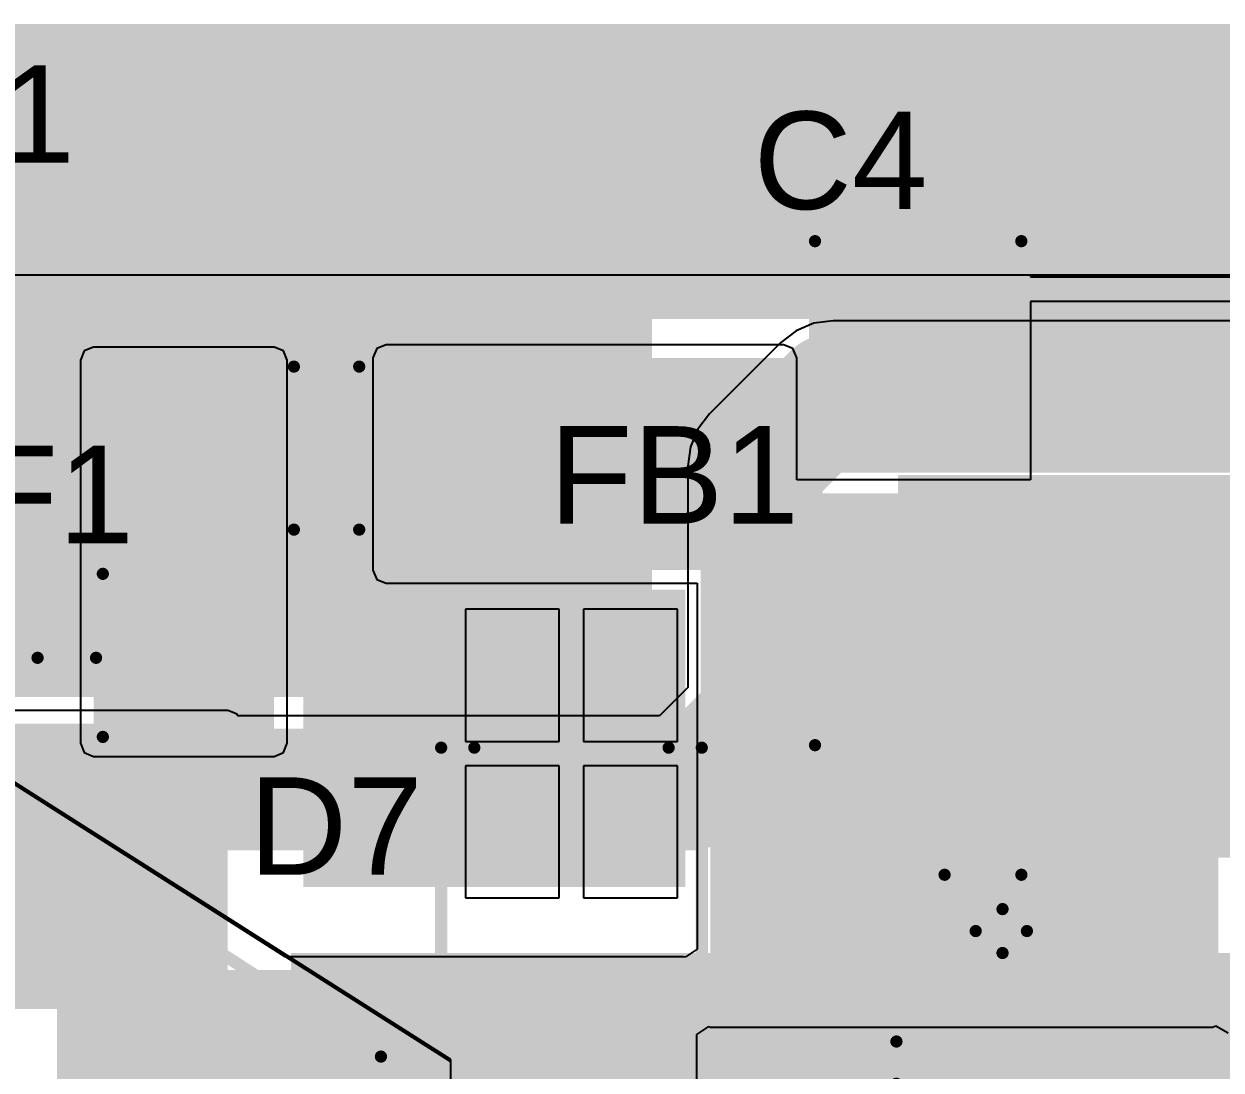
# Model space of a CAD drawing. Header units: millimetres. Extents: x -0.27 to 4.7, y -0.39 to 2.83.
# Drawn here: x 1.5114 to 2.0025, y 2.3439 to 2.7729 of the extents above; entities that cross this region are included whole.
import ezdxf

# ---------------------------------------------------------------- set-up
doc = ezdxf.new("R2010")
doc.units = ezdxf.units.MM
doc.header["$MEASUREMENT"] = 0
for name, color, linetype in [('BottomLayer', 5, 'Continuous'), ('BottomSolder', 6, 'Continuous'), ('Mechanical2', 216, 'Continuous'), ('TopLayer', 1, 'Continuous'), ('TopOverlay', 2, 'Continuous'), ('TopPaste', 8, 'Continuous'), ('TopSolder', 216, 'Continuous'), ('ViaHoleLayer', 16, 'Continuous')]:
    doc.layers.add(name, color=color, linetype=linetype)
doc.styles.add('Arial', font='', dxfattribs={"height": 0.2})
doc.styles.get('Arial').set_extended_font_data('Arial')

# ---------------------------------------------------------------- blocks, each defined once
blk = doc.blocks.new('SMA_40')
at = {"layer": 'TopLayer'}
for points in [[(-0.12795, 0.03346), (-0.02953, 0.03346), (-0.02953, -0.03346), (-0.12795, -0.03346)], [(0.02953, 0.03346), (0.12795, 0.03346), (0.12795, -0.03346), (0.02953, -0.03346)]]:
    blk.add_hatch(color=1, dxfattribs=at).paths.add_polyline_path(points)
at = {"layer": 'TopOverlay'}
for points in [[(-0.175, -0.05597), (-0.12906, -0.05597), (-0.12906, 0.05598), (-0.175, 0.05598)], [(-0.12992, 0.03638), (-0.1022, 0.03638), (-0.1022, 0.05598), (-0.12992, 0.05598)], [(-0.12992, -0.05598), (-0.1022, -0.05598), (-0.1022, -0.03638), (-0.12992, -0.03638)]]:
    blk.add_hatch(color=2, dxfattribs=at).paths.add_polyline_path(points)
at = {"layer": 'TopPaste'}
for points in [[(-0.12795, 0.03346), (-0.02953, 0.03346), (-0.02953, -0.03346), (-0.12795, -0.03346)], [(0.02953, 0.03346), (0.12795, 0.03346), (0.12795, -0.03346), (0.02953, -0.03346)]]:
    blk.add_hatch(color=8, dxfattribs=at).paths.add_polyline_path(points)
at = {"layer": 'TopSolder'}
for points in [[(-0.13195, 0.03746), (-0.02553, 0.03746), (-0.02553, -0.03746), (-0.13195, -0.03746)], [(0.02553, 0.03746), (0.13195, 0.03746), (0.13195, -0.03746), (0.02553, -0.03746)]]:
    blk.add_hatch(color=216, dxfattribs=at).paths.add_polyline_path(points)
at = {"layer": 'TopOverlay', "const_width": 0.005}
for points in [[(-0.10465, 0.05345), (0.08115, 0.05345)], [(0.08115, 0.05345), (0.08115, 0.03985)], [(0.08115, -0.03985), (0.08115, -0.05345)], [(-0.10465, -0.05345), (0.08115, -0.05345)]]:
    blk.add_lwpolyline(points, dxfattribs=at)
at = {"layer": 'TopOverlay', "const_width": 0.0025}
for points in [[(-0.1059, 0.05345, 1), (-0.1034, 0.05345, 1)], [(0.0799, 0.05345, 1), (0.0824, 0.05345, 1)], [(0.0799, 0.05345, 1), (0.0824, 0.05345, 1)], [(0.0799, 0.03985, 1), (0.0824, 0.03985, 1)], [(0.0799, -0.03985, 1), (0.0824, -0.03985, 1)], [(-0.1059, -0.05345, 1), (-0.1034, -0.05345, 1)], [(0.0799, -0.05345, 1), (0.0824, -0.05345, 1)], [(0.0799, -0.05345, 1), (0.0824, -0.05345, 1)]]:
    blk.add_lwpolyline(points, format="xyb", close=True, dxfattribs=at)
blk = doc.blocks.new('SSL0804T_220M_N_119')
at = {"layer": 'TopOverlay', "const_width": 0.005}
blk.add_lwpolyline([(-0.065, -0.18504), (-0.24684, -0.06747)], dxfattribs=at)
at = {"layer": 'TopOverlay', "const_width": 0.0025}
blk.add_lwpolyline([(-0.24809, -0.06747, 1), (-0.24559, -0.06747, 1)], format="xyb", close=True, dxfattribs=at)
blk = doc.blocks.new('IND_1206_136')
at = {"layer": 'TopLayer'}
for points in [[(-0.0811, 0.03583), (-0.02598, 0.03583), (-0.02598, -0.03583), (-0.0811, -0.03583)], [(0.02598, 0.03583), (0.0811, 0.03583), (0.0811, -0.03583), (0.02598, -0.03583)]]:
    blk.add_hatch(color=1, dxfattribs=at).paths.add_polyline_path(points)
at = {"layer": 'TopPaste'}
for points in [[(-0.0811, 0.03583), (-0.02598, 0.03583), (-0.02598, -0.03583), (-0.0811, -0.03583)], [(0.02598, 0.03583), (0.0811, 0.03583), (0.0811, -0.03583), (0.02598, -0.03583)]]:
    blk.add_hatch(color=8, dxfattribs=at).paths.add_polyline_path(points)
at = {"layer": 'TopSolder'}
for points in [[(-0.0851, 0.03983), (-0.02198, 0.03983), (-0.02198, -0.03983), (-0.0851, -0.03983)], [(0.02198, 0.03983), (0.0851, 0.03983), (0.0851, -0.03983), (0.02198, -0.03983)]]:
    blk.add_hatch(color=216, dxfattribs=at).paths.add_polyline_path(points)
at = {"layer": 'TopOverlay', "const_width": 0.005}
for points in [[(-0.01339, 0.03343), (0.01339, 0.03343)], [(-0.01339, -0.03343), (0.01339, -0.03343)]]:
    blk.add_lwpolyline(points, dxfattribs=at)
at = {"layer": 'TopOverlay', "const_width": 0.0025}
for points in [[(-0.01464, 0.03343, 1), (-0.01214, 0.03343, 1)], [(0.01214, 0.03343, 1), (0.01464, 0.03343, 1)], [(-0.01464, -0.03343, 1), (-0.01214, -0.03343, 1)], [(0.01214, -0.03343, 1), (0.01464, -0.03343, 1)]]:
    blk.add_lwpolyline(points, format="xyb", close=True, dxfattribs=at)
blk = doc.blocks.new('F____1206__3216_M_______139')
at = {"layer": 'TopLayer'}
for points in [[(-0.08102, 0.03583), (-0.03929, 0.03583), (-0.03929, -0.03583), (-0.08102, -0.03583)], [(0.03929, 0.03583), (0.08102, 0.03583), (0.08102, -0.03583), (0.03929, -0.03583)]]:
    blk.add_hatch(color=1, dxfattribs=at).paths.add_polyline_path(points)
at = {"layer": 'TopPaste'}
for points in [[(-0.08102, 0.03583), (-0.03929, 0.03583), (-0.03929, -0.03583), (-0.08102, -0.03583)], [(0.03929, 0.03583), (0.08102, 0.03583), (0.08102, -0.03583), (0.03929, -0.03583)]]:
    blk.add_hatch(color=8, dxfattribs=at).paths.add_polyline_path(points)
at = {"layer": 'TopSolder'}
for points in [[(-0.08502, 0.03983), (-0.03529, 0.03983), (-0.03529, -0.03983), (-0.08502, -0.03983)], [(0.03529, 0.03983), (0.08502, 0.03983), (0.08502, -0.03983), (0.03529, -0.03983)]]:
    blk.add_hatch(color=216, dxfattribs=at).paths.add_polyline_path(points)
at = {"layer": 'TopOverlay', "const_width": 0.005}
for points in [[(-0.02677, 0.03343), (0.02677, 0.03343)], [(-0.02677, -0.03343), (0.02677, -0.03343)]]:
    blk.add_lwpolyline(points, dxfattribs=at)
at = {"layer": 'TopOverlay', "const_width": 0.0025}
for points in [[(-0.02802, 0.03343, 1), (-0.02552, 0.03343, 1)], [(0.02552, 0.03343, 1), (0.02802, 0.03343, 1)], [(-0.02521, -0.00008, 1), (-0.02271, -0.00008, 1)], [(-0.00125, -0.001, 1), (0.00125, -0.001, 1)], [(-0.00125, -0.001, 1), (0.00125, -0.001, 1)], [(0.02275, -0.001, 1), (0.02525, -0.001, 1)], [(-0.02802, -0.03343, 1), (-0.02552, -0.03343, 1)], [(0.02552, -0.03343, 1), (0.02802, -0.03343, 1)]]:
    blk.add_lwpolyline(points, format="xyb", close=True, dxfattribs=at)
at = {"layer": 'TopOverlay', "const_width": 0.005}
for points in [[(-0.02396, -0.00008, -0.962331), (0, -0.001)], [(0.024, -0.001, -1), (0, -0.001)]]:
    blk.add_lwpolyline(points, format="xyb", dxfattribs=at)
blk = doc.blocks.new('C____D_211')
at = {"layer": 'TopLayer'}
for points in [[(-0.16732, 0.05709), (-0.07283, 0.05709), (-0.07283, -0.05709), (-0.16732, -0.05709)], [(0.07283, 0.05709), (0.16732, 0.05709), (0.16732, -0.05709), (0.07283, -0.05709)]]:
    blk.add_hatch(color=1, dxfattribs=at).paths.add_polyline_path(points)
at = {"layer": 'TopPaste'}
for points in [[(-0.16732, 0.05709), (-0.07283, 0.05709), (-0.07283, -0.05709), (-0.16732, -0.05709)], [(0.07283, 0.05709), (0.16732, 0.05709), (0.16732, -0.05709), (0.07283, -0.05709)]]:
    blk.add_hatch(color=8, dxfattribs=at).paths.add_polyline_path(points)
at = {"layer": 'TopSolder'}
for points in [[(-0.17132, 0.06109), (-0.06883, 0.06109), (-0.06883, -0.06109), (-0.17132, -0.06109)], [(0.06883, 0.06109), (0.17132, 0.06109), (0.17132, -0.06109), (0.06883, -0.06109)]]:
    blk.add_hatch(color=216, dxfattribs=at).paths.add_polyline_path(points)
at = {"layer": 'TopOverlay', "const_width": 0.005}
for points in [[(-0.177, 0.099), (-0.177, 0.07)], [(-0.16, 0.084), (-0.193, 0.084)], [(-0.1437, 0.08465), (-0.1437, 0.0673)], [(0.1437, 0.08465), (-0.1437, 0.08465)], [(0.1437, 0.08465), (0.1437, 0.0673)], [(-0.1437, -0.0673), (-0.1437, -0.08465)], [(0.1437, -0.0673), (0.1437, -0.08465)], [(0.1437, -0.08465), (-0.1437, -0.08465)]]:
    blk.add_lwpolyline(points, dxfattribs=at)
at = {"layer": 'TopOverlay', "const_width": 0.0025}
for points in [[(-0.17825, 0.099, 1), (-0.17575, 0.099, 1)], [(-0.19425, 0.084, 1), (-0.19175, 0.084, 1)], [(-0.16125, 0.084, 1), (-0.15875, 0.084, 1)], [(-0.14495, 0.08465, 1), (-0.14245, 0.08465, 1)], [(-0.14495, 0.08465, 1), (-0.14245, 0.08465, 1)], [(0.14245, 0.08465, 1), (0.14495, 0.08465, 1)], [(0.14245, 0.08465, 1), (0.14495, 0.08465, 1)], [(-0.17825, 0.07, 1), (-0.17575, 0.07, 1)], [(-0.14495, 0.0673, 1), (-0.14245, 0.0673, 1)], [(0.14245, 0.0673, 1), (0.14495, 0.0673, 1)], [(-0.14495, -0.0673, 1), (-0.14245, -0.0673, 1)], [(0.14245, -0.0673, 1), (0.14495, -0.0673, 1)], [(-0.14495, -0.08465, 1), (-0.14245, -0.08465, 1)], [(-0.14495, -0.08465, 1), (-0.14245, -0.08465, 1)], [(0.14245, -0.08465, 1), (0.14495, -0.08465, 1)], [(0.14245, -0.08465, 1), (0.14495, -0.08465, 1)]]:
    blk.add_lwpolyline(points, format="xyb", close=True, dxfattribs=at)
blk = doc.blocks.new('20SVPF120M_213')
at = {"layer": 'TopLayer'}
for points in [[(-0.17913, 0.0315), (-0.04134, 0.0315), (-0.04134, -0.0315), (-0.17913, -0.0315)], [(0.04134, 0.0315), (0.17913, 0.0315), (0.17913, -0.0315), (0.04134, -0.0315)]]:
    blk.add_hatch(color=1, dxfattribs=at).paths.add_polyline_path(points)
at = {"layer": 'TopPaste'}
for points in [[(-0.17913, 0.0315), (-0.04134, 0.0315), (-0.04134, -0.0315), (-0.17913, -0.0315)], [(0.04134, 0.0315), (0.17913, 0.0315), (0.17913, -0.0315), (0.04134, -0.0315)]]:
    blk.add_hatch(color=8, dxfattribs=at).paths.add_polyline_path(points)
at = {"layer": 'TopSolder'}
for points in [[(-0.18313, 0.0355), (-0.03734, 0.0355), (-0.03734, -0.0355), (-0.18313, -0.0355)], [(0.03734, 0.0355), (0.18313, 0.0355), (0.18313, -0.0355), (0.03734, -0.0355)]]:
    blk.add_hatch(color=216, dxfattribs=at).paths.add_polyline_path(points)
at = {"layer": 'TopOverlay', "const_width": 0.005}
for points in [[(-0.07677, 0.12992), (-0.12992, 0.07677)], [(-0.07677, 0.12992), (0.12992, 0.12992)], [(0.12992, 0.12992), (0.12992, 0.04528)], [(-0.12992, 0.07677), (-0.12992, 0.04528)], [(-0.153, 0.064), (-0.153, 0.043)], [(-0.162, 0.053), (-0.144, 0.053)], [(-0.12992, -0.04528), (-0.12992, -0.07677)], [(0.12992, -0.04528), (0.12992, -0.12992)], [(-0.12992, -0.07677), (-0.07677, -0.12992)], [(-0.07677, -0.12992), (0.12992, -0.12992)]]:
    blk.add_lwpolyline(points, dxfattribs=at)
at = {"layer": 'TopOverlay', "const_width": 0.0025}
for points in [[(-0.07802, 0.12992, 1), (-0.07552, 0.12992, 1)], [(-0.07802, 0.12992, 1), (-0.07552, 0.12992, 1)], [(0.12867, 0.12992, 1), (0.13117, 0.12992, 1)], [(0.12867, 0.12992, 1), (0.13117, 0.12992, 1)], [(-0.13117, 0.07677, 1), (-0.12867, 0.07677, 1)], [(-0.13117, 0.07677, 1), (-0.12867, 0.07677, 1)], [(-0.15425, 0.064, 1), (-0.15175, 0.064, 1)], [(-0.16325, 0.053, 1), (-0.16075, 0.053, 1)], [(-0.14525, 0.053, 1), (-0.14275, 0.053, 1)], [(-0.15425, 0.043, 1), (-0.15175, 0.043, 1)], [(-0.13117, 0.04528, 1), (-0.12867, 0.04528, 1)], [(0.12867, 0.04528, 1), (0.13117, 0.04528, 1)], [(-0.13117, -0.04528, 1), (-0.12867, -0.04528, 1)], [(0.12867, -0.04528, 1), (0.13117, -0.04528, 1)], [(-0.13117, -0.07677, 1), (-0.12867, -0.07677, 1)], [(-0.13117, -0.07677, 1), (-0.12867, -0.07677, 1)], [(-0.07802, -0.12992, 1), (-0.07552, -0.12992, 1)], [(-0.07802, -0.12992, 1), (-0.07552, -0.12992, 1)], [(0.12867, -0.12992, 1), (0.13117, -0.12992, 1)], [(0.12867, -0.12992, 1), (0.13117, -0.12992, 1)]]:
    blk.add_lwpolyline(points, format="xyb", close=True, dxfattribs=at)

msp = doc.modelspace()

# ---------------------------------------------------------------- hatches: boundary and pattern name
at = {"layer": 'BottomLayer'}
for points in [[(1.24682, 2.63795), (1.68382, 2.63795), (1.68382, 2.76295), (1.24682, 2.76295)], [(1.571, 2.652), (2.375, 2.652), (2.375, 2.76295), (1.571, 2.76295)], [(1.627, 2.65405), (2.083, 2.65405), (2.083, 2.722), (1.627, 2.722)], [(1.178, 2.497), (1.769, 2.497), (1.769, 2.70995), (1.178, 2.70995)], [(1.87, 2.52295), (2.40668, 2.52295), (2.40668, 2.58795), (1.87, 2.58795)], [(1.87, 2.431), (2.40668, 2.431), (2.40668, 2.55495), (1.87, 2.55495)], [(1.187, 2.369), (1.595, 2.369), (1.595, 2.486), (1.187, 2.486)], [(1.621, 2.336), (2.157, 2.336), (2.157, 2.392), (1.621, 2.392)]]:
    msp.add_hatch(color=5, dxfattribs=at).paths.add_polyline_path(points)
h = msp.add_hatch(color=5, dxfattribs=at)
edge = h.paths.add_edge_path()
edge.add_arc((1.52582, 2.74695), 0.01181, 0, 360)
h = msp.add_hatch(color=5, dxfattribs=at)
edge = h.paths.add_edge_path()
edge.add_arc((1.55042, 2.74695), 0.01181, 0, 360)
h = msp.add_hatch(color=5, dxfattribs=at)
edge = h.paths.add_edge_path()
edge.add_arc((1.722, 2.747), 0.01181, 0, 360)
h = msp.add_hatch(color=5, dxfattribs=at)
edge = h.paths.add_edge_path()
edge.add_arc((1.753, 2.746), 0.01181, 0, 360)
h = msp.add_hatch(color=5, dxfattribs=at)
edge = h.paths.add_edge_path()
edge.add_arc((1.895, 2.744), 0.01181, 0, 360)
h = msp.add_hatch(color=5, dxfattribs=at)
edge = h.paths.add_edge_path()
edge.add_arc((1.9196, 2.744), 0.01181, 0, 360)
h = msp.add_hatch(color=5, dxfattribs=at)
edge = h.paths.add_edge_path()
edge.add_arc((1.52582, 2.72095), 0.01181, 0, 360)
h = msp.add_hatch(color=5, dxfattribs=at)
edge = h.paths.add_edge_path()
edge.add_arc((1.55042, 2.72095), 0.01181, 0, 360)
h = msp.add_hatch(color=5, dxfattribs=at)
edge = h.paths.add_edge_path()
edge.add_arc((1.722, 2.721), 0.01181, 0, 360)
h = msp.add_hatch(color=5, dxfattribs=at)
edge = h.paths.add_edge_path()
edge.add_arc((1.753, 2.72), 0.01181, 0, 360)
h = msp.add_hatch(color=5, dxfattribs=at)
edge = h.paths.add_edge_path()
edge.add_arc((1.895, 2.718), 0.01181, 0, 360)
h = msp.add_hatch(color=5, dxfattribs=at)
edge = h.paths.add_edge_path()
edge.add_arc((1.9196, 2.718), 0.01181, 0, 360)
h = msp.add_hatch(color=5, dxfattribs=at)
edge = h.paths.add_edge_path()
edge.add_arc((1.52582, 2.69495), 0.01181, 0, 360)
h = msp.add_hatch(color=5, dxfattribs=at)
edge = h.paths.add_edge_path()
edge.add_arc((1.55042, 2.69495), 0.01181, 0, 360)
h = msp.add_hatch(color=5, dxfattribs=at)
edge = h.paths.add_edge_path()
edge.add_arc((1.722, 2.695), 0.01181, 0, 360)
h = msp.add_hatch(color=5, dxfattribs=at)
edge = h.paths.add_edge_path()
edge.add_arc((1.753, 2.694), 0.01181, 0, 360)
h = msp.add_hatch(color=5, dxfattribs=at)
edge = h.paths.add_edge_path()
edge.add_arc((1.895, 2.691), 0.01181, 0, 360)
h = msp.add_hatch(color=5, dxfattribs=at)
edge = h.paths.add_edge_path()
edge.add_arc((1.9196, 2.691), 0.01181, 0, 360)
h = msp.add_hatch(color=5, dxfattribs=at)
edge = h.paths.add_edge_path()
edge.add_arc((1.52582, 2.66795), 0.01181, 0, 360)
h = msp.add_hatch(color=5, dxfattribs=at)
edge = h.paths.add_edge_path()
edge.add_arc((1.55042, 2.66795), 0.01181, 0, 360)
h = msp.add_hatch(color=5, dxfattribs=at)
edge = h.paths.add_edge_path()
edge.add_arc((1.722, 2.668), 0.01181, 0, 360)
h = msp.add_hatch(color=5, dxfattribs=at)
edge = h.paths.add_edge_path()
edge.add_arc((1.753, 2.667), 0.01181, 0, 360)
h = msp.add_hatch(color=5, dxfattribs=at)
edge = h.paths.add_edge_path()
edge.add_arc((1.895, 2.665), 0.01181, 0, 360)
h = msp.add_hatch(color=5, dxfattribs=at)
edge = h.paths.add_edge_path()
edge.add_arc((1.9196, 2.665), 0.01181, 0, 360)
h = msp.add_hatch(color=5, dxfattribs=at)
edge = h.paths.add_edge_path()
edge.add_arc((1.64453, 2.52605), 0.01181, 0, 360)
h = msp.add_hatch(color=5, dxfattribs=at)
edge = h.paths.add_edge_path()
edge.add_arc((1.67087, 2.52605), 0.01181, 0, 360)
h = msp.add_hatch(color=5, dxfattribs=at)
edge = h.paths.add_edge_path()
edge.add_arc((1.6972, 2.52605), 0.01181, 0, 360)
h = msp.add_hatch(color=5, dxfattribs=at)
edge = h.paths.add_edge_path()
edge.add_arc((1.72353, 2.52605), 0.01181, 0, 360)
h = msp.add_hatch(color=5, dxfattribs=at)
edge = h.paths.add_edge_path()
edge.add_arc((1.895, 2.52582), 0.01181, 0, 360)
h = msp.add_hatch(color=5, dxfattribs=at)
edge = h.paths.add_edge_path()
edge.add_arc((1.9196, 2.52582), 0.01181, 0, 360)
h = msp.add_hatch(color=5, dxfattribs=at)
edge = h.paths.add_edge_path()
edge.add_arc((1.895, 2.49882), 0.01181, 0, 360)
h = msp.add_hatch(color=5, dxfattribs=at)
edge = h.paths.add_edge_path()
edge.add_arc((1.9196, 2.49882), 0.01181, 0, 360)
h = msp.add_hatch(color=5, dxfattribs=at)
edge = h.paths.add_edge_path()
edge.add_arc((1.895, 2.47282), 0.01181, 0, 360)
h = msp.add_hatch(color=5, dxfattribs=at)
edge = h.paths.add_edge_path()
edge.add_arc((1.9196, 2.47282), 0.01181, 0, 360)
h = msp.add_hatch(color=5, dxfattribs=at)
edge = h.paths.add_edge_path()
edge.add_arc((1.636, 2.371), 0.01181, 0, 360)
h = msp.add_hatch(color=5, dxfattribs=at)
edge = h.paths.add_edge_path()
edge.add_arc((1.66233, 2.371), 0.01181, 0, 360)
h = msp.add_hatch(color=5, dxfattribs=at)
edge = h.paths.add_edge_path()
edge.add_arc((1.68867, 2.371), 0.01181, 0, 360)
h = msp.add_hatch(color=5, dxfattribs=at)
edge = h.paths.add_edge_path()
edge.add_arc((1.715, 2.371), 0.01181, 0, 360)
at = {"layer": 'BottomSolder'}
h = msp.add_hatch(color=6, dxfattribs=at)
edge = h.paths.add_edge_path()
edge.add_arc((1.52582, 2.74695), 0.00591, 0, 360)
h = msp.add_hatch(color=6, dxfattribs=at)
edge = h.paths.add_edge_path()
edge.add_arc((1.55042, 2.74695), 0.00591, 0, 360)
h = msp.add_hatch(color=6, dxfattribs=at)
edge = h.paths.add_edge_path()
edge.add_arc((1.722, 2.747), 0.00591, 0, 360)
h = msp.add_hatch(color=6, dxfattribs=at)
edge = h.paths.add_edge_path()
edge.add_arc((1.753, 2.746), 0.00591, 0, 360)
h = msp.add_hatch(color=6, dxfattribs=at)
edge = h.paths.add_edge_path()
edge.add_arc((1.895, 2.744), 0.00591, 0, 360)
h = msp.add_hatch(color=6, dxfattribs=at)
edge = h.paths.add_edge_path()
edge.add_arc((1.9196, 2.744), 0.00591, 0, 360)
h = msp.add_hatch(color=6, dxfattribs=at)
edge = h.paths.add_edge_path()
edge.add_arc((1.52582, 2.72095), 0.00591, 0, 360)
h = msp.add_hatch(color=6, dxfattribs=at)
edge = h.paths.add_edge_path()
edge.add_arc((1.55042, 2.72095), 0.00591, 0, 360)
h = msp.add_hatch(color=6, dxfattribs=at)
edge = h.paths.add_edge_path()
edge.add_arc((1.722, 2.721), 0.00591, 0, 360)
h = msp.add_hatch(color=6, dxfattribs=at)
edge = h.paths.add_edge_path()
edge.add_arc((1.753, 2.72), 0.00591, 0, 360)
h = msp.add_hatch(color=6, dxfattribs=at)
edge = h.paths.add_edge_path()
edge.add_arc((1.895, 2.718), 0.00591, 0, 360)
h = msp.add_hatch(color=6, dxfattribs=at)
edge = h.paths.add_edge_path()
edge.add_arc((1.9196, 2.718), 0.00591, 0, 360)
h = msp.add_hatch(color=6, dxfattribs=at)
edge = h.paths.add_edge_path()
edge.add_arc((1.52582, 2.69495), 0.00591, 0, 360)
h = msp.add_hatch(color=6, dxfattribs=at)
edge = h.paths.add_edge_path()
edge.add_arc((1.55042, 2.69495), 0.00591, 0, 360)
h = msp.add_hatch(color=6, dxfattribs=at)
edge = h.paths.add_edge_path()
edge.add_arc((1.722, 2.695), 0.00591, 0, 360)
h = msp.add_hatch(color=6, dxfattribs=at)
edge = h.paths.add_edge_path()
edge.add_arc((1.753, 2.694), 0.00591, 0, 360)
h = msp.add_hatch(color=6, dxfattribs=at)
edge = h.paths.add_edge_path()
edge.add_arc((1.895, 2.691), 0.00591, 0, 360)
h = msp.add_hatch(color=6, dxfattribs=at)
edge = h.paths.add_edge_path()
edge.add_arc((1.9196, 2.691), 0.00591, 0, 360)
h = msp.add_hatch(color=6, dxfattribs=at)
edge = h.paths.add_edge_path()
edge.add_arc((1.52582, 2.66795), 0.00591, 0, 360)
h = msp.add_hatch(color=6, dxfattribs=at)
edge = h.paths.add_edge_path()
edge.add_arc((1.55042, 2.66795), 0.00591, 0, 360)
h = msp.add_hatch(color=6, dxfattribs=at)
edge = h.paths.add_edge_path()
edge.add_arc((1.722, 2.668), 0.00591, 0, 360)
h = msp.add_hatch(color=6, dxfattribs=at)
edge = h.paths.add_edge_path()
edge.add_arc((1.753, 2.667), 0.00591, 0, 360)
h = msp.add_hatch(color=6, dxfattribs=at)
edge = h.paths.add_edge_path()
edge.add_arc((1.895, 2.665), 0.00591, 0, 360)
h = msp.add_hatch(color=6, dxfattribs=at)
edge = h.paths.add_edge_path()
edge.add_arc((1.9196, 2.665), 0.00591, 0, 360)
h = msp.add_hatch(color=6, dxfattribs=at)
edge = h.paths.add_edge_path()
edge.add_arc((1.64453, 2.52605), 0.00591, 0, 360)
h = msp.add_hatch(color=6, dxfattribs=at)
edge = h.paths.add_edge_path()
edge.add_arc((1.67087, 2.52605), 0.00591, 0, 360)
h = msp.add_hatch(color=6, dxfattribs=at)
edge = h.paths.add_edge_path()
edge.add_arc((1.6972, 2.52605), 0.00591, 0, 360)
h = msp.add_hatch(color=6, dxfattribs=at)
edge = h.paths.add_edge_path()
edge.add_arc((1.72353, 2.52605), 0.00591, 0, 360)
h = msp.add_hatch(color=6, dxfattribs=at)
edge = h.paths.add_edge_path()
edge.add_arc((1.895, 2.52582), 0.00591, 0, 360)
h = msp.add_hatch(color=6, dxfattribs=at)
edge = h.paths.add_edge_path()
edge.add_arc((1.9196, 2.52582), 0.00591, 0, 360)
h = msp.add_hatch(color=6, dxfattribs=at)
edge = h.paths.add_edge_path()
edge.add_arc((1.895, 2.49882), 0.00591, 0, 360)
h = msp.add_hatch(color=6, dxfattribs=at)
edge = h.paths.add_edge_path()
edge.add_arc((1.9196, 2.49882), 0.00591, 0, 360)
h = msp.add_hatch(color=6, dxfattribs=at)
edge = h.paths.add_edge_path()
edge.add_arc((1.895, 2.47282), 0.00591, 0, 360)
h = msp.add_hatch(color=6, dxfattribs=at)
edge = h.paths.add_edge_path()
edge.add_arc((1.9196, 2.47282), 0.00591, 0, 360)
h = msp.add_hatch(color=6, dxfattribs=at)
edge = h.paths.add_edge_path()
edge.add_arc((1.636, 2.371), 0.00591, 0, 360)
h = msp.add_hatch(color=6, dxfattribs=at)
edge = h.paths.add_edge_path()
edge.add_arc((1.66233, 2.371), 0.00591, 0, 360)
h = msp.add_hatch(color=6, dxfattribs=at)
edge = h.paths.add_edge_path()
edge.add_arc((1.68867, 2.371), 0.00591, 0, 360)
h = msp.add_hatch(color=6, dxfattribs=at)
edge = h.paths.add_edge_path()
edge.add_arc((1.715, 2.371), 0.00591, 0, 360)
at = {"layer": 'TopLayer'}
for points in [[(0.15397, 2.69695), (1.85, 2.69695), (1.85, 2.75995), (0.15397, 2.75995)], [(1.834, 2.58895), (2.082, 2.58895), (2.082, 2.75995), (1.834, 2.75995)], [(1, 2.652), (1.849, 2.652), (1.849, 2.70995), (1, 2.70995)], [(1.54, 2.478), (1.614, 2.478), (1.614, 2.635), (1.54, 2.635)], [(1.66, 2.549), (1.823, 2.549), (1.823, 2.636), (1.66, 2.636)], [(1.793, 2.367), (1.881, 2.367), (1.881, 2.58052), (1.793, 2.58052)], [(1.873, 2.458), (2.054, 2.458), (2.054, 2.58052), (1.873, 2.58052)], [(1.626, 2.419), (1.78265, 2.419), (1.78265, 2.541), (1.626, 2.541)], [(1.874, 2.367), (1.999, 2.367), (1.999, 2.533), (1.874, 2.533)], [(1.525, 2.228), (1.782, 2.228), (1.782, 2.385), (1.525, 2.385)]]:
    msp.add_hatch(color=1, dxfattribs=at).paths.add_polyline_path(points)
h = msp.add_hatch(color=1, dxfattribs=at)
edge = h.paths.add_edge_path()
edge.add_arc((1.52582, 2.74695), 0.01181, 0, 360)
h = msp.add_hatch(color=1, dxfattribs=at)
edge = h.paths.add_edge_path()
edge.add_arc((1.55042, 2.74695), 0.01181, 0, 360)
h = msp.add_hatch(color=1, dxfattribs=at)
edge = h.paths.add_edge_path()
edge.add_arc((1.722, 2.747), 0.01181, 0, 360)
h = msp.add_hatch(color=1, dxfattribs=at)
edge = h.paths.add_edge_path()
edge.add_arc((1.753, 2.746), 0.01181, 0, 360)
h = msp.add_hatch(color=1, dxfattribs=at)
edge = h.paths.add_edge_path()
edge.add_arc((1.895, 2.744), 0.01181, 0, 360)
h = msp.add_hatch(color=1, dxfattribs=at)
edge = h.paths.add_edge_path()
edge.add_arc((1.9196, 2.744), 0.01181, 0, 360)
h = msp.add_hatch(color=1, dxfattribs=at)
edge = h.paths.add_edge_path()
edge.add_arc((1.52582, 2.72095), 0.01181, 0, 360)
h = msp.add_hatch(color=1, dxfattribs=at)
edge = h.paths.add_edge_path()
edge.add_arc((1.55042, 2.72095), 0.01181, 0, 360)
h = msp.add_hatch(color=1, dxfattribs=at)
edge = h.paths.add_edge_path()
edge.add_arc((1.722, 2.721), 0.01181, 0, 360)
h = msp.add_hatch(color=1, dxfattribs=at)
edge = h.paths.add_edge_path()
edge.add_arc((1.753, 2.72), 0.01181, 0, 360)
h = msp.add_hatch(color=1, dxfattribs=at)
edge = h.paths.add_edge_path()
edge.add_arc((1.895, 2.718), 0.01181, 0, 360)
h = msp.add_hatch(color=1, dxfattribs=at)
edge = h.paths.add_edge_path()
edge.add_arc((1.9196, 2.718), 0.01181, 0, 360)
h = msp.add_hatch(color=1, dxfattribs=at)
edge = h.paths.add_edge_path()
edge.add_arc((1.52582, 2.69495), 0.01181, 0, 360)
h = msp.add_hatch(color=1, dxfattribs=at)
edge = h.paths.add_edge_path()
edge.add_arc((1.55042, 2.69495), 0.01181, 0, 360)
h = msp.add_hatch(color=1, dxfattribs=at)
edge = h.paths.add_edge_path()
edge.add_arc((1.722, 2.695), 0.01181, 0, 360)
h = msp.add_hatch(color=1, dxfattribs=at)
edge = h.paths.add_edge_path()
edge.add_arc((1.753, 2.694), 0.01181, 0, 360)
h = msp.add_hatch(color=1, dxfattribs=at)
edge = h.paths.add_edge_path()
edge.add_arc((1.895, 2.691), 0.01181, 0, 360)
h = msp.add_hatch(color=1, dxfattribs=at)
edge = h.paths.add_edge_path()
edge.add_arc((1.9196, 2.691), 0.01181, 0, 360)
h = msp.add_hatch(color=1, dxfattribs=at)
edge = h.paths.add_edge_path()
edge.add_arc((1.52582, 2.66795), 0.01181, 0, 360)
h = msp.add_hatch(color=1, dxfattribs=at)
edge = h.paths.add_edge_path()
edge.add_arc((1.55042, 2.66795), 0.01181, 0, 360)
h = msp.add_hatch(color=1, dxfattribs=at)
edge = h.paths.add_edge_path()
edge.add_arc((1.722, 2.668), 0.01181, 0, 360)
h = msp.add_hatch(color=1, dxfattribs=at)
edge = h.paths.add_edge_path()
edge.add_arc((1.753, 2.667), 0.01181, 0, 360)
h = msp.add_hatch(color=1, dxfattribs=at)
edge = h.paths.add_edge_path()
edge.add_arc((1.895, 2.665), 0.01181, 0, 360)
h = msp.add_hatch(color=1, dxfattribs=at)
edge = h.paths.add_edge_path()
edge.add_arc((1.9196, 2.665), 0.01181, 0, 360)
h = msp.add_hatch(color=1, dxfattribs=at)
edge = h.paths.add_edge_path()
edge.add_arc((1.64453, 2.52605), 0.01181, 0, 360)
h = msp.add_hatch(color=1, dxfattribs=at)
edge = h.paths.add_edge_path()
edge.add_arc((1.67087, 2.52605), 0.01181, 0, 360)
h = msp.add_hatch(color=1, dxfattribs=at)
edge = h.paths.add_edge_path()
edge.add_arc((1.6972, 2.52605), 0.01181, 0, 360)
h = msp.add_hatch(color=1, dxfattribs=at)
edge = h.paths.add_edge_path()
edge.add_arc((1.72353, 2.52605), 0.01181, 0, 360)
h = msp.add_hatch(color=1, dxfattribs=at)
edge = h.paths.add_edge_path()
edge.add_arc((1.895, 2.52582), 0.01181, 0, 360)
h = msp.add_hatch(color=1, dxfattribs=at)
edge = h.paths.add_edge_path()
edge.add_arc((1.9196, 2.52582), 0.01181, 0, 360)
h = msp.add_hatch(color=1, dxfattribs=at)
edge = h.paths.add_edge_path()
edge.add_arc((1.895, 2.49882), 0.01181, 0, 360)
h = msp.add_hatch(color=1, dxfattribs=at)
edge = h.paths.add_edge_path()
edge.add_arc((1.9196, 2.49882), 0.01181, 0, 360)
h = msp.add_hatch(color=1, dxfattribs=at)
edge = h.paths.add_edge_path()
edge.add_arc((1.895, 2.47282), 0.01181, 0, 360)
h = msp.add_hatch(color=1, dxfattribs=at)
edge = h.paths.add_edge_path()
edge.add_arc((1.9196, 2.47282), 0.01181, 0, 360)
h = msp.add_hatch(color=1, dxfattribs=at)
edge = h.paths.add_edge_path()
edge.add_arc((1.636, 2.371), 0.01181, 0, 360)
h = msp.add_hatch(color=1, dxfattribs=at)
edge = h.paths.add_edge_path()
edge.add_arc((1.66233, 2.371), 0.01181, 0, 360)
h = msp.add_hatch(color=1, dxfattribs=at)
edge = h.paths.add_edge_path()
edge.add_arc((1.68867, 2.371), 0.01181, 0, 360)
h = msp.add_hatch(color=1, dxfattribs=at)
edge = h.paths.add_edge_path()
edge.add_arc((1.715, 2.371), 0.01181, 0, 360)
at = {"layer": 'TopSolder'}
h = msp.add_hatch(color=216, dxfattribs=at)
edge = h.paths.add_edge_path()
edge.add_arc((1.52582, 2.74695), 0.00591, 0, 360)
h = msp.add_hatch(color=216, dxfattribs=at)
edge = h.paths.add_edge_path()
edge.add_arc((1.55042, 2.74695), 0.00591, 0, 360)
h = msp.add_hatch(color=216, dxfattribs=at)
edge = h.paths.add_edge_path()
edge.add_arc((1.722, 2.747), 0.00591, 0, 360)
h = msp.add_hatch(color=216, dxfattribs=at)
edge = h.paths.add_edge_path()
edge.add_arc((1.753, 2.746), 0.00591, 0, 360)
h = msp.add_hatch(color=216, dxfattribs=at)
edge = h.paths.add_edge_path()
edge.add_arc((1.895, 2.744), 0.00591, 0, 360)
h = msp.add_hatch(color=216, dxfattribs=at)
edge = h.paths.add_edge_path()
edge.add_arc((1.9196, 2.744), 0.00591, 0, 360)
h = msp.add_hatch(color=216, dxfattribs=at)
edge = h.paths.add_edge_path()
edge.add_arc((1.52582, 2.72095), 0.00591, 0, 360)
h = msp.add_hatch(color=216, dxfattribs=at)
edge = h.paths.add_edge_path()
edge.add_arc((1.55042, 2.72095), 0.00591, 0, 360)
h = msp.add_hatch(color=216, dxfattribs=at)
edge = h.paths.add_edge_path()
edge.add_arc((1.722, 2.721), 0.00591, 0, 360)
h = msp.add_hatch(color=216, dxfattribs=at)
edge = h.paths.add_edge_path()
edge.add_arc((1.753, 2.72), 0.00591, 0, 360)
h = msp.add_hatch(color=216, dxfattribs=at)
edge = h.paths.add_edge_path()
edge.add_arc((1.895, 2.718), 0.00591, 0, 360)
h = msp.add_hatch(color=216, dxfattribs=at)
edge = h.paths.add_edge_path()
edge.add_arc((1.9196, 2.718), 0.00591, 0, 360)
h = msp.add_hatch(color=216, dxfattribs=at)
edge = h.paths.add_edge_path()
edge.add_arc((1.52582, 2.69495), 0.00591, 0, 360)
h = msp.add_hatch(color=216, dxfattribs=at)
edge = h.paths.add_edge_path()
edge.add_arc((1.55042, 2.69495), 0.00591, 0, 360)
h = msp.add_hatch(color=216, dxfattribs=at)
edge = h.paths.add_edge_path()
edge.add_arc((1.722, 2.695), 0.00591, 0, 360)
h = msp.add_hatch(color=216, dxfattribs=at)
edge = h.paths.add_edge_path()
edge.add_arc((1.753, 2.694), 0.00591, 0, 360)
h = msp.add_hatch(color=216, dxfattribs=at)
edge = h.paths.add_edge_path()
edge.add_arc((1.895, 2.691), 0.00591, 0, 360)
h = msp.add_hatch(color=216, dxfattribs=at)
edge = h.paths.add_edge_path()
edge.add_arc((1.9196, 2.691), 0.00591, 0, 360)
h = msp.add_hatch(color=216, dxfattribs=at)
edge = h.paths.add_edge_path()
edge.add_arc((1.52582, 2.66795), 0.00591, 0, 360)
h = msp.add_hatch(color=216, dxfattribs=at)
edge = h.paths.add_edge_path()
edge.add_arc((1.55042, 2.66795), 0.00591, 0, 360)
h = msp.add_hatch(color=216, dxfattribs=at)
edge = h.paths.add_edge_path()
edge.add_arc((1.722, 2.668), 0.00591, 0, 360)
h = msp.add_hatch(color=216, dxfattribs=at)
edge = h.paths.add_edge_path()
edge.add_arc((1.753, 2.667), 0.00591, 0, 360)
h = msp.add_hatch(color=216, dxfattribs=at)
edge = h.paths.add_edge_path()
edge.add_arc((1.895, 2.665), 0.00591, 0, 360)
h = msp.add_hatch(color=216, dxfattribs=at)
edge = h.paths.add_edge_path()
edge.add_arc((1.9196, 2.665), 0.00591, 0, 360)
h = msp.add_hatch(color=216, dxfattribs=at)
edge = h.paths.add_edge_path()
edge.add_arc((1.64453, 2.52605), 0.00591, 0, 360)
h = msp.add_hatch(color=216, dxfattribs=at)
edge = h.paths.add_edge_path()
edge.add_arc((1.67087, 2.52605), 0.00591, 0, 360)
h = msp.add_hatch(color=216, dxfattribs=at)
edge = h.paths.add_edge_path()
edge.add_arc((1.6972, 2.52605), 0.00591, 0, 360)
h = msp.add_hatch(color=216, dxfattribs=at)
edge = h.paths.add_edge_path()
edge.add_arc((1.72353, 2.52605), 0.00591, 0, 360)
h = msp.add_hatch(color=216, dxfattribs=at)
edge = h.paths.add_edge_path()
edge.add_arc((1.895, 2.52582), 0.00591, 0, 360)
h = msp.add_hatch(color=216, dxfattribs=at)
edge = h.paths.add_edge_path()
edge.add_arc((1.9196, 2.52582), 0.00591, 0, 360)
h = msp.add_hatch(color=216, dxfattribs=at)
edge = h.paths.add_edge_path()
edge.add_arc((1.895, 2.49882), 0.00591, 0, 360)
h = msp.add_hatch(color=216, dxfattribs=at)
edge = h.paths.add_edge_path()
edge.add_arc((1.9196, 2.49882), 0.00591, 0, 360)
h = msp.add_hatch(color=216, dxfattribs=at)
edge = h.paths.add_edge_path()
edge.add_arc((1.895, 2.47282), 0.00591, 0, 360)
h = msp.add_hatch(color=216, dxfattribs=at)
edge = h.paths.add_edge_path()
edge.add_arc((1.9196, 2.47282), 0.00591, 0, 360)
h = msp.add_hatch(color=216, dxfattribs=at)
edge = h.paths.add_edge_path()
edge.add_arc((1.636, 2.371), 0.00591, 0, 360)
h = msp.add_hatch(color=216, dxfattribs=at)
edge = h.paths.add_edge_path()
edge.add_arc((1.66233, 2.371), 0.00591, 0, 360)
h = msp.add_hatch(color=216, dxfattribs=at)
edge = h.paths.add_edge_path()
edge.add_arc((1.68867, 2.371), 0.00591, 0, 360)
h = msp.add_hatch(color=216, dxfattribs=at)
edge = h.paths.add_edge_path()
edge.add_arc((1.715, 2.371), 0.00591, 0, 360)
at = {"layer": 'ViaHoleLayer'}
h = msp.add_hatch(color=16, dxfattribs=at)
edge = h.paths.add_edge_path()
edge.add_arc((1.52582, 2.74695), 0.00591, 0, 360)
h = msp.add_hatch(color=16, dxfattribs=at)
edge = h.paths.add_edge_path()
edge.add_arc((1.55042, 2.74695), 0.00591, 0, 360)
h = msp.add_hatch(color=16, dxfattribs=at)
edge = h.paths.add_edge_path()
edge.add_arc((1.722, 2.747), 0.00591, 0, 360)
h = msp.add_hatch(color=16, dxfattribs=at)
edge = h.paths.add_edge_path()
edge.add_arc((1.753, 2.746), 0.00591, 0, 360)
h = msp.add_hatch(color=16, dxfattribs=at)
edge = h.paths.add_edge_path()
edge.add_arc((1.895, 2.744), 0.00591, 0, 360)
h = msp.add_hatch(color=16, dxfattribs=at)
edge = h.paths.add_edge_path()
edge.add_arc((1.9196, 2.744), 0.00591, 0, 360)
h = msp.add_hatch(color=16, dxfattribs=at)
edge = h.paths.add_edge_path()
edge.add_arc((1.52582, 2.72095), 0.00591, 0, 360)
h = msp.add_hatch(color=16, dxfattribs=at)
edge = h.paths.add_edge_path()
edge.add_arc((1.55042, 2.72095), 0.00591, 0, 360)
h = msp.add_hatch(color=16, dxfattribs=at)
edge = h.paths.add_edge_path()
edge.add_arc((1.722, 2.721), 0.00591, 0, 360)
h = msp.add_hatch(color=16, dxfattribs=at)
edge = h.paths.add_edge_path()
edge.add_arc((1.753, 2.72), 0.00591, 0, 360)
h = msp.add_hatch(color=16, dxfattribs=at)
edge = h.paths.add_edge_path()
edge.add_arc((1.895, 2.718), 0.00591, 0, 360)
h = msp.add_hatch(color=16, dxfattribs=at)
edge = h.paths.add_edge_path()
edge.add_arc((1.9196, 2.718), 0.00591, 0, 360)
h = msp.add_hatch(color=16, dxfattribs=at)
edge = h.paths.add_edge_path()
edge.add_arc((1.52582, 2.69495), 0.00591, 0, 360)
h = msp.add_hatch(color=16, dxfattribs=at)
edge = h.paths.add_edge_path()
edge.add_arc((1.55042, 2.69495), 0.00591, 0, 360)
h = msp.add_hatch(color=16, dxfattribs=at)
edge = h.paths.add_edge_path()
edge.add_arc((1.722, 2.695), 0.00591, 0, 360)
h = msp.add_hatch(color=16, dxfattribs=at)
edge = h.paths.add_edge_path()
edge.add_arc((1.753, 2.694), 0.00591, 0, 360)
h = msp.add_hatch(color=16, dxfattribs=at)
edge = h.paths.add_edge_path()
edge.add_arc((1.895, 2.691), 0.00591, 0, 360)
h = msp.add_hatch(color=16, dxfattribs=at)
edge = h.paths.add_edge_path()
edge.add_arc((1.9196, 2.691), 0.00591, 0, 360)
h = msp.add_hatch(color=16, dxfattribs=at)
edge = h.paths.add_edge_path()
edge.add_arc((1.52582, 2.66795), 0.00591, 0, 360)
h = msp.add_hatch(color=16, dxfattribs=at)
edge = h.paths.add_edge_path()
edge.add_arc((1.55042, 2.66795), 0.00591, 0, 360)
h = msp.add_hatch(color=16, dxfattribs=at)
edge = h.paths.add_edge_path()
edge.add_arc((1.722, 2.668), 0.00591, 0, 360)
h = msp.add_hatch(color=16, dxfattribs=at)
edge = h.paths.add_edge_path()
edge.add_arc((1.753, 2.667), 0.00591, 0, 360)
h = msp.add_hatch(color=16, dxfattribs=at)
edge = h.paths.add_edge_path()
edge.add_arc((1.895, 2.665), 0.00591, 0, 360)
h = msp.add_hatch(color=16, dxfattribs=at)
edge = h.paths.add_edge_path()
edge.add_arc((1.9196, 2.665), 0.00591, 0, 360)
h = msp.add_hatch(color=16, dxfattribs=at)
edge = h.paths.add_edge_path()
edge.add_arc((1.64453, 2.52605), 0.00591, 0, 360)
h = msp.add_hatch(color=16, dxfattribs=at)
edge = h.paths.add_edge_path()
edge.add_arc((1.67087, 2.52605), 0.00591, 0, 360)
h = msp.add_hatch(color=16, dxfattribs=at)
edge = h.paths.add_edge_path()
edge.add_arc((1.6972, 2.52605), 0.00591, 0, 360)
h = msp.add_hatch(color=16, dxfattribs=at)
edge = h.paths.add_edge_path()
edge.add_arc((1.72353, 2.52605), 0.00591, 0, 360)
h = msp.add_hatch(color=16, dxfattribs=at)
edge = h.paths.add_edge_path()
edge.add_arc((1.895, 2.52582), 0.00591, 0, 360)
h = msp.add_hatch(color=16, dxfattribs=at)
edge = h.paths.add_edge_path()
edge.add_arc((1.9196, 2.52582), 0.00591, 0, 360)
h = msp.add_hatch(color=16, dxfattribs=at)
edge = h.paths.add_edge_path()
edge.add_arc((1.895, 2.49882), 0.00591, 0, 360)
h = msp.add_hatch(color=16, dxfattribs=at)
edge = h.paths.add_edge_path()
edge.add_arc((1.9196, 2.49882), 0.00591, 0, 360)
h = msp.add_hatch(color=16, dxfattribs=at)
edge = h.paths.add_edge_path()
edge.add_arc((1.895, 2.47282), 0.00591, 0, 360)
h = msp.add_hatch(color=16, dxfattribs=at)
edge = h.paths.add_edge_path()
edge.add_arc((1.9196, 2.47282), 0.00591, 0, 360)
h = msp.add_hatch(color=16, dxfattribs=at)
edge = h.paths.add_edge_path()
edge.add_arc((1.636, 2.371), 0.00591, 0, 360)
h = msp.add_hatch(color=16, dxfattribs=at)
edge = h.paths.add_edge_path()
edge.add_arc((1.66233, 2.371), 0.00591, 0, 360)
h = msp.add_hatch(color=16, dxfattribs=at)
edge = h.paths.add_edge_path()
edge.add_arc((1.68867, 2.371), 0.00591, 0, 360)
h = msp.add_hatch(color=16, dxfattribs=at)
edge = h.paths.add_edge_path()
edge.add_arc((1.715, 2.371), 0.00591, 0, 360)

# ---------------------------------------------------------------- linework, layer by layer
at = {"layer": 'BottomLayer'}
for p, q in [((1.47906, 2.67), (3.41771, 2.67)), ((1.82816, 2.64715), (1.82189, 2.64234)), ((1.83546, 2.65018), (1.82816, 2.64715)), ((1.84329, 2.65121), (1.83546, 2.65018)), ((3.10182, 2.65121), (1.84329, 2.65121)), ((1.84329, 2.65121), (1.84329, 2.65121)), ((1.82189, 2.64234), (1.7926, 2.61306)), ((1.82189, 2.64234), (1.82189, 2.64234)), ((1.7926, 2.61306), (1.7878, 2.60679)), ((1.7878, 2.60679), (1.78477, 2.59949)), ((1.78477, 2.59949), (1.78374, 2.59166)), ((1.78374, 2.59166), (1.78374, 2.50082)), ((1.78374, 2.50082), (1.77218, 2.48926)), ((1.595, 2.49141), (1.187, 2.49141)), ((1.59883, 2.48983), (1.595, 2.49141)), ((1.59906, 2.48926), (1.59883, 2.48983)), ((1.77218, 2.48926), (1.59906, 2.48926)), ((1.68646, 2.34829), (1.48595, 2.47571)), ((1.68646, 2.21702), (1.68646, 2.34829))]:
    msp.add_line(p, q, dxfattribs=at)
for points, const_width in [([(1.814, 2.59166), (1.84329, 2.62095)], 0.05), ([(1.84329, 2.62095), (3.10182, 2.62095)], 0.05), ([(1.814, 2.48829), (1.814, 2.59166)], 0.05), ([(1.78471, 2.459), (1.814, 2.48829)], 0.05), ([(1.58425, 2.459), (1.78471, 2.459)], 0.05), ([(1.5595, 2.4275), (1.5595, 2.4345)], 0.04)]:
    msp.add_lwpolyline(points, dxfattribs=dict(at, const_width=const_width))
for points, const_width in [([(1.83079, 2.62095, 1), (1.85579, 2.62095, 1)], 0.025), ([(1.83079, 2.62095, 1), (1.85579, 2.62095, 1)], 0.025), ([(1.8015, 2.59166, 1), (1.8265, 2.59166, 1)], 0.025), ([(1.8015, 2.59166, 1), (1.8265, 2.59166, 1)], 0.025), ([(1.8015, 2.48829, 1), (1.8265, 2.48829, 1)], 0.025), ([(1.8015, 2.48829, 1), (1.8265, 2.48829, 1)], 0.025), ([(1.57175, 2.459, 1), (1.59675, 2.459, 1)], 0.025), ([(1.77221, 2.459, 1), (1.79721, 2.459, 1)], 0.025), ([(1.77221, 2.459, 1), (1.79721, 2.459, 1)], 0.025), ([(1.5495, 2.4345, 1), (1.5695, 2.4345, 1)], 0.02), ([(1.5495, 2.4275, 1), (1.5695, 2.4275, 1)], 0.02)]:
    msp.add_lwpolyline(points, format="xyb", close=True, dxfattribs=dict(at, const_width=const_width))
at = {"layer": 'Mechanical2', "const_width": 0.01}
msp.add_lwpolyline([(-0.11718, 2.76795), (4.62523, 2.76795)], dxfattribs=at)
at = {"layer": 'TopLayer'}
for p, q in [((1.47906, 2.67), (1.92433, 2.67)), ((1.92433, 2.67), (1.92433, 2.66918)), ((1.92433, 2.66918), (1.96582, 2.66918)), ((1.96582, 2.66918), (2.00732, 2.66918)), ((1.96582, 2.65918), (1.92433, 2.65918)), ((1.92433, 2.65918), (1.92433, 2.58594)), ((2.00732, 2.65918), (1.96582, 2.65918)), ((1.53617, 2.63883), (1.53459, 2.635)), ((1.54, 2.64041), (1.53617, 2.63883)), ((1.614, 2.64041), (1.54, 2.64041)), ((1.61783, 2.63883), (1.614, 2.64041)), ((1.61941, 2.635), (1.61783, 2.63883)), ((1.65617, 2.63983), (1.65459, 2.636)), ((1.66, 2.64141), (1.65617, 2.63983)), ((1.823, 2.64141), (1.66, 2.64141)), ((1.82683, 2.63983), (1.823, 2.64141)), ((1.82841, 2.636), (1.82683, 2.63983)), ((1.53459, 2.635), (1.53459, 2.478)), ((1.61941, 2.478), (1.61941, 2.635)), ((1.65459, 2.636), (1.65459, 2.549)), ((1.82841, 2.58594), (1.82841, 2.636)), ((1.92433, 2.58594), (1.82841, 2.58594)), ((1.65459, 2.549), (1.65617, 2.54517)), ((1.65617, 2.54517), (1.66, 2.54359)), ((1.66, 2.54359), (1.78759, 2.54359)), ((1.78759, 2.54359), (1.78759, 2.39351)), ((1.731, 2.53295), (1.69254, 2.53295)), ((1.69254, 2.53295), (1.69254, 2.47874)), ((1.731, 2.47874), (1.731, 2.53295)), ((1.77946, 2.53295), (1.741, 2.53295)), ((1.741, 2.53295), (1.741, 2.47874)), ((1.77946, 2.47874), (1.77946, 2.53295)), ((1.53459, 2.478), (1.53617, 2.47417)), ((1.61783, 2.47417), (1.61941, 2.478)), ((1.69254, 2.47874), (1.731, 2.47874)), ((1.741, 2.47874), (1.77946, 2.47874)), ((1.68646, 2.34729), (1.48595, 2.47471)), ((1.6186, 2.39041), (1.48595, 2.47471)), ((1.53617, 2.47417), (1.54, 2.47259)), ((1.54, 2.47259), (1.614, 2.47259)), ((1.614, 2.47259), (1.61783, 2.47417)), ((1.731, 2.46874), (1.69254, 2.46874)), ((1.69254, 2.46874), (1.69254, 2.41453)), ((1.731, 2.41453), (1.731, 2.46874)), ((1.77946, 2.46874), (1.741, 2.46874)), ((1.741, 2.46874), (1.741, 2.41453)), ((1.77946, 2.41453), (1.77946, 2.46874)), ((1.69254, 2.41453), (1.731, 2.41453)), ((1.741, 2.41453), (1.77946, 2.41453)), ((1.78759, 2.39351), (1.78259, 2.39017)), ((1.782, 2.39041), (1.6186, 2.39041)), ((1.78259, 2.39017), (1.782, 2.39041)), ((1.999, 2.36159), (2.00033, 2.36214)), ((2.00033, 2.36214), (2.00533, 2.35915)), ((1.78741, 2.35849), (1.79241, 2.36183)), ((1.78741, 2.228), (1.78741, 2.35849)), ((1.79241, 2.36183), (1.793, 2.36159)), ((1.793, 2.36159), (1.999, 2.36159)), ((1.68646, 2.21602), (1.68646, 2.34729))]:
    msp.add_line(p, q, dxfattribs=at)
at = {"layer": 'TopLayer', "const_width": 0.04}
for points in [[(1.96582, 2.66418), (1.96782, 2.66618)], [(1.96582, 2.44371), (1.96782, 2.44571)]]:
    msp.add_lwpolyline(points, dxfattribs=at)
at = {"layer": 'TopLayer', "const_width": 0.02}
for points in [[(1.95782, 2.66618, 1), (1.97782, 2.66618, 1)], [(1.95582, 2.66418, 1), (1.97582, 2.66418, 1)], [(1.95782, 2.44571, 1), (1.97782, 2.44571, 1)], [(1.95582, 2.44371, 1), (1.97582, 2.44371, 1)]]:
    msp.add_lwpolyline(points, format="xyb", close=True, dxfattribs=at)

# ---------------------------------------------------------------- block references
for name, p, rotation in [('20SVPF120M_213', (1.96582, 2.55395), 90), ('SMA_40', (1.736, 2.395), 90), ('SSL0804T_220M_N_119', (1.411, 2.282), 180), ('C____D_211', (2.013, 2.271), 180)]:
    msp.add_blockref(name, p, dxfattribs=dict(rotation=rotation))
for name, p in [('IND_1206_136', (1.63554, 2.599)), ('F____1206__3216_M_______139', (1.517, 2.514))]:
    msp.add_blockref(name, p)

# ---------------------------------------------------------------- texts
at = {"layer": 'TopOverlay', "style": 'Arial'}
for s, p in [('J1', (1.47334, 2.71601)), ('C4', (1.81068, 2.69701)), ('FB1', (1.72689, 2.56801)), ('F1', (1.49134, 2.56001)), ('D7', (1.60368, 2.42401))]:
    msp.add_text(s, height=0.04, dxfattribs=at).set_placement(p)

doc.saveas('drawing.dxf')
